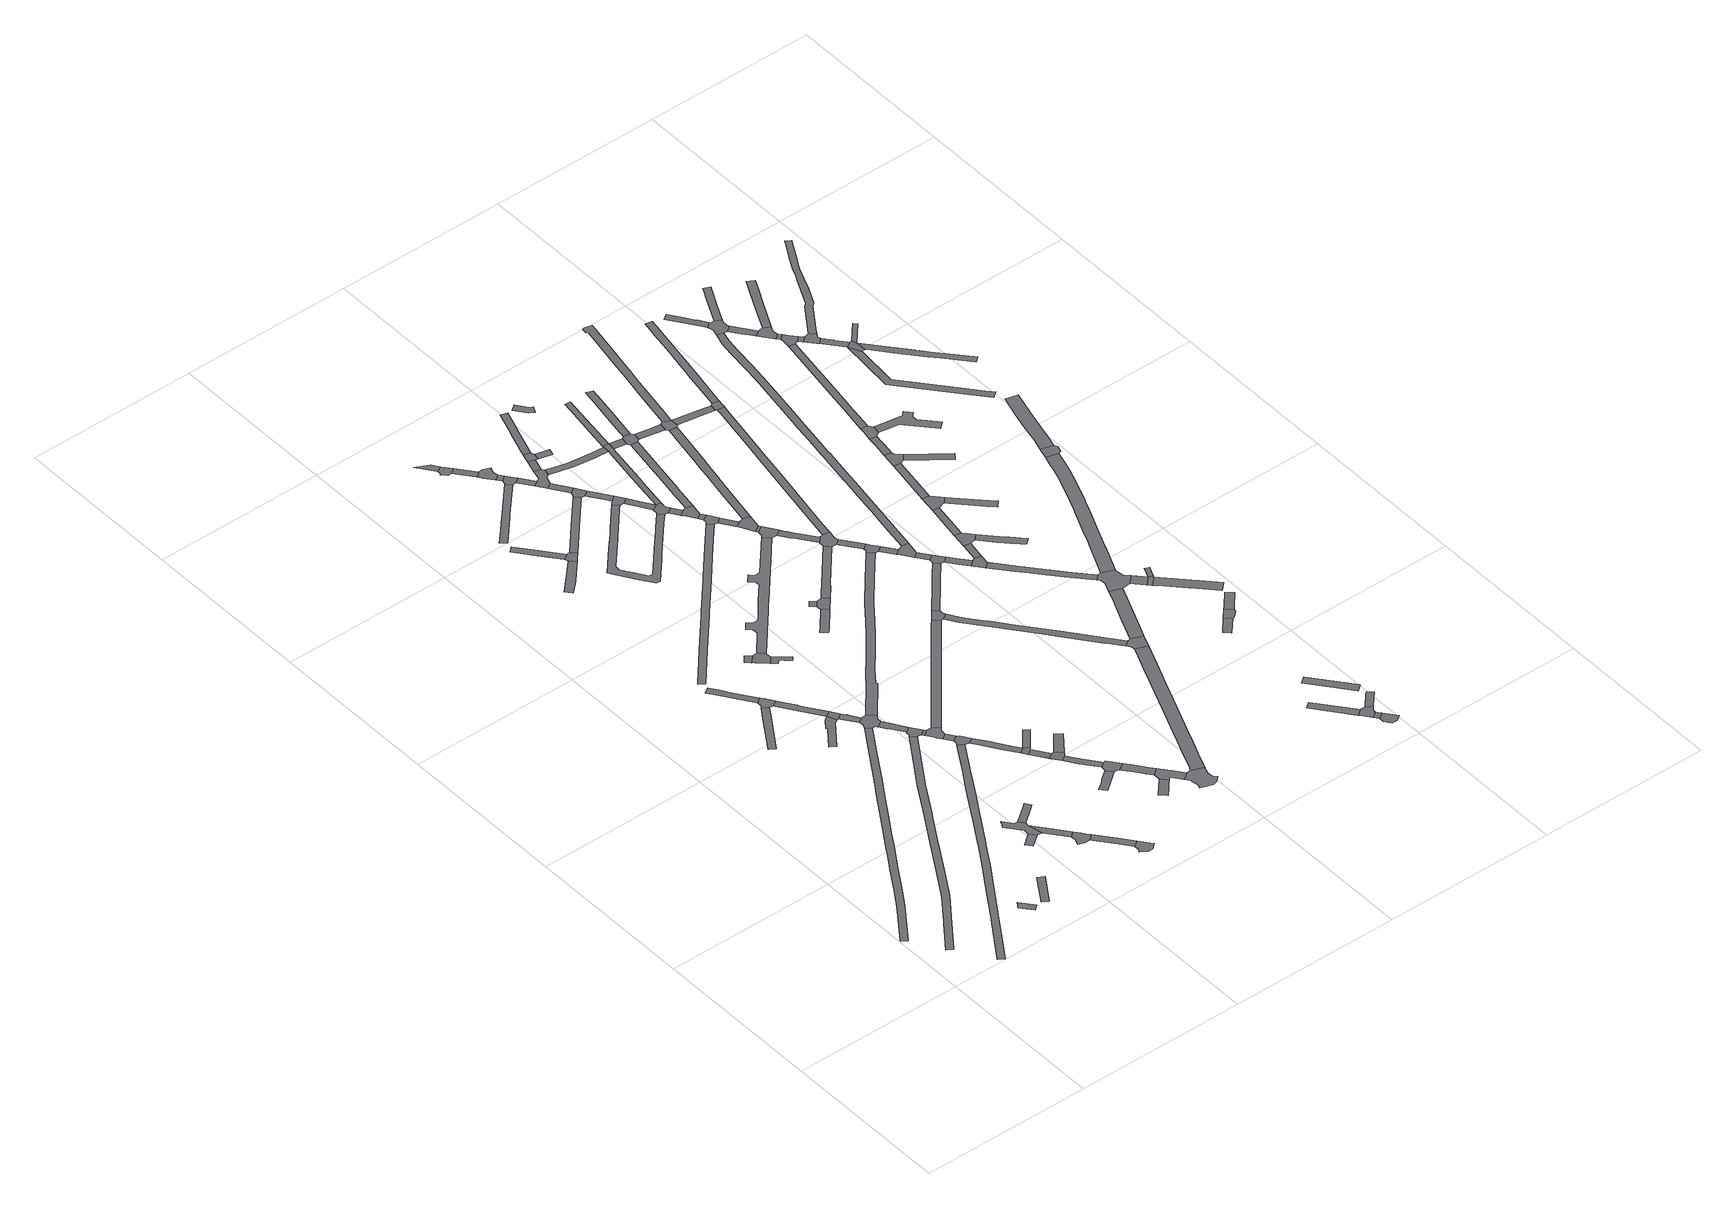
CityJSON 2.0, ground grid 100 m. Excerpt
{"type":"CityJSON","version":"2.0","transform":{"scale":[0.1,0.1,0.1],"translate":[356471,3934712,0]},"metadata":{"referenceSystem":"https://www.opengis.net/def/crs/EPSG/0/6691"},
"CityObjects":{
"road1":{"type":"Road","attributes":{"RoadStructureAttribute.sectionType":"1"},"geometry":[{"type":"MultiSurface","lod":"1","boundaries":[[[0,1,2,3]]]}]},
"road2":{"type":"Road","attributes":{"RoadStructureAttribute.sectionType":"1"},"geometry":[{"type":"MultiSurface","lod":"1","boundaries":[[[4,5,6,7,8,9,10,11,12,13,14,15,16,17,18,19,20,21,22,23,24,25,26,27,28,29,30,31,32,33,34]]]}]},
"road3":{"type":"Road","attributes":{"RoadStructureAttribute.sectionType":"1"},"geometry":[{"type":"MultiSurface","lod":"1","boundaries":[[[35,36,37,38,39,40,41,42,43,44,45,46,47,48,49,50,51,52,53,54,55,56,57,58,59,60]]]}]},
"road4":{"type":"Road","attributes":{"RoadStructureAttribute.sectionType":"1"},"geometry":[{"type":"MultiSurface","lod":"1","boundaries":[[[61,62,63,64]]]}]},
"road5":{"type":"Road","attributes":{"RoadStructureAttribute.sectionType":"1"},"geometry":[{"type":"MultiSurface","lod":"1","boundaries":[[[65,66,67,68,69,70,71,72,73,74,75,76,77,78,79,80,81,82,83,84,85,86,87,88,89,90,91,92]]]}]},
"road6":{"type":"Road","attributes":{"RoadStructureAttribute.sectionType":"1"},"geometry":[{"type":"MultiSurface","lod":"1","boundaries":[[[93,94,95,96,97,98]]]}]},
"road7":{"type":"Road","geometry":[{"type":"MultiSurface","lod":"1","boundaries":[[[99,100,101,102,103]]]}]},
"road8":{"type":"Road","geometry":[{"type":"MultiSurface","lod":"1","boundaries":[[[104,105,106,107,108,109,103,102,110,111,112,113]]]}]},
"road9":{"type":"Road","attributes":{"RoadStructureAttribute.sectionType":"1"},"geometry":[{"type":"MultiSurface","lod":"1","boundaries":[[[114,115,116,117,118,119,120,121,122,123,124,125]]]}]},
"road10":{"type":"Road","attributes":{"RoadStructureAttribute.sectionType":"1"},"geometry":[{"type":"MultiSurface","lod":"1","boundaries":[[[126,127,128,112,111,129,130]]]}]},
"road11":{"type":"Road","geometry":[{"type":"MultiSurface","lod":"1","boundaries":[[[131,132,133,134,135,136,137,138]]]}]},
"road12":{"type":"Road","geometry":[{"type":"MultiSurface","lod":"1","boundaries":[[[139,140,141,142,143,125,124,144,145,93,98,146]]]}]},
"road13":{"type":"Road","geometry":[{"type":"MultiSurface","lod":"1","boundaries":[[[147,148,149,150,104,113]]]}]},
"road14":{"type":"Road","geometry":[{"type":"MultiSurface","lod":"1","boundaries":[[[151,152,153,154,155,156,157,126,130]]]}]},
"road15":{"type":"Road","attributes":{"RoadStructureAttribute.sectionType":"1"},"geometry":[{"type":"MultiSurface","lod":"1","boundaries":[[[158,159,160,161,162,139,146,163,138]]]}]},
"road16":{"type":"Road","attributes":{"RoadStructureAttribute.sectionType":"1"},"geometry":[{"type":"MultiSurface","lod":"1","boundaries":[[[164,165,155,154,166,167,168]]]}]},
"road17":{"type":"Road","geometry":[{"type":"MultiSurface","lod":"1","boundaries":[[[137,169,170,158,138]]]}]},
"road18":{"type":"Road","attributes":{"RoadStructureAttribute.sectionType":"1"},"geometry":[{"type":"MultiSurface","lod":"1","boundaries":[[[171,172,173,174,175,176,170,169]]]}]},
"road19":{"type":"Road","geometry":[{"type":"MultiSurface","lod":"1","boundaries":[[[177,178,164,168,179,180,181,182]]]}]},
"road20":{"type":"Road","geometry":[{"type":"MultiSurface","lod":"1","boundaries":[[[183,184,185,173,172,186,187,4,34,188,189,190]]]}]},
"road21":{"type":"Road","attributes":{"RoadStructureAttribute.sectionType":"1"},"geometry":[{"type":"MultiSurface","lod":"1","boundaries":[[[189,191,192,193,194,195,196,197,190]]]}]},
"road22":{"type":"Road","geometry":[{"type":"MultiSurface","lod":"1","boundaries":[[[198,199,200,201,202,203,204]]]}]},
"road23":{"type":"Road","geometry":[{"type":"MultiSurface","lod":"1","boundaries":[[[205,206,47,46,207,208,209,195,194]]]}]},
"road24":{"type":"Road","attributes":{"RoadStructureAttribute.sectionType":"1"},"geometry":[{"type":"MultiSurface","lod":"1","boundaries":[[[210,211,212,213,214,215,216,217]]]}]},
"road25":{"type":"Road","attributes":{"RoadStructureAttribute.sectionType":"1"},"geometry":[{"type":"MultiSurface","lod":"1","boundaries":[[[208,207,218,219]]]}]},
"road26":{"type":"Road","geometry":[{"type":"MultiSurface","lod":"1","boundaries":[[[220,221,222,223,198,204,224,225,226,227,228]]]}]},
"road27":{"type":"Road","geometry":[{"type":"MultiSurface","lod":"1","boundaries":[[[218,229,230,231,232,233,234,235,219]]]}]},
"road28":{"type":"Road","attributes":{"RoadStructureAttribute.sectionType":"1"},"geometry":[{"type":"MultiSurface","lod":"1","boundaries":[[[236,237,232,231]]]}]},
"road29":{"type":"Road","attributes":{"RoadStructureAttribute.sectionType":"1"},"geometry":[{"type":"MultiSurface","lod":"1","boundaries":[[[238,239,240,241,242,243,244]]]}]},
"road30":{"type":"Road","geometry":[{"type":"MultiSurface","lod":"1","boundaries":[[[245,246,247,237,236,248,249,92,91,250,251]]]}]},
"road31":{"type":"Road","geometry":[{"type":"MultiSurface","lod":"1","boundaries":[[[227,252,253,254,255,256,257,228]]]}]},
"road32":{"type":"Road","attributes":{"RoadStructureAttribute.sectionType":"1"},"geometry":[{"type":"MultiSurface","lod":"1","boundaries":[[[258,259,260,261,262,245,251,263,264,265,266,267,268]]]}]},
"road33":{"type":"Road","geometry":[{"type":"MultiSurface","lod":"1","boundaries":[[[269,270,271,242,241,272,210,217]]]}]},
"road34":{"type":"Road","geometry":[{"type":"MultiSurface","lod":"1","boundaries":[[[268,267,273,274,275]]]}]},
"road35":{"type":"Road","attributes":{"RoadStructureAttribute.sectionType":"1"},"geometry":[{"type":"MultiSurface","lod":"1","boundaries":[[[276,277,278,274,273]]]}]},
"road36":{"type":"Road","attributes":{"RoadStructureAttribute.sectionType":"1"},"geometry":[{"type":"MultiSurface","lod":"1","boundaries":[[[279,280,281,282,283,284,285,286,287,288,289,290,291,292,293,294]]]}]},
"road37":{"type":"Road","geometry":[{"type":"MultiSurface","lod":"1","boundaries":[[[295,296,297,298,299,300,301,302,303]]]}]},
"road38":{"type":"Road","attributes":{"RoadStructureAttribute.sectionType":"1"},"geometry":[{"type":"MultiSurface","lod":"1","boundaries":[[[304,305,306,307,308,309,310,311,312]]]}]},
"road39":{"type":"Road","geometry":[{"type":"MultiSurface","lod":"1","boundaries":[[[277,313,314,315,316,317,318,319,278]]]}]},
"road40":{"type":"Road","geometry":[{"type":"MultiSurface","lod":"1","boundaries":[[[320,321,322,323,268,275]]]}]},
"road41":{"type":"Road","attributes":{"RoadStructureAttribute.sectionType":"1"},"geometry":[{"type":"MultiSurface","lod":"1","boundaries":[[[324,325,326,317,316,327,328,329]]]}]},
"road42":{"type":"Road","attributes":{"RoadStructureAttribute.sectionType":"1"},"geometry":[{"type":"MultiSurface","lod":"1","boundaries":[[[330,331,332,333]]]}]},
"road43":{"type":"Road","geometry":[{"type":"MultiSurface","lod":"1","boundaries":[[[334,335,319,318]]]}]},
"road44":{"type":"Road","geometry":[{"type":"MultiSurface","lod":"1","boundaries":[[[328,336,337,303,302,338,339,340,341,329]]]}]},
"road45":{"type":"Road","geometry":[{"type":"MultiSurface","lod":"1","boundaries":[[[342,343,344,330,333,345,346,347,348]]]}]},
"road46":{"type":"Road","geometry":[{"type":"MultiSurface","lod":"1","boundaries":[[[349,350,351,352,353,354,355,356,357,358]]]}]},
"road47":{"type":"Road","attributes":{"RoadStructureAttribute.sectionType":"1"},"geometry":[{"type":"MultiSurface","lod":"1","boundaries":[[[359,360,271,270,361,362,363,364]]]}]},
"road48":{"type":"Road","attributes":{"RoadStructureAttribute.sectionType":"1"},"geometry":[{"type":"MultiSurface","lod":"1","boundaries":[[[342,365,366,367,368,343]]]}]},
"road49":{"type":"Road","attributes":{"RoadStructureAttribute.sectionType":"1"},"geometry":[{"type":"MultiSurface","lod":"1","boundaries":[[[369,370,371,372,373,374,339,338]]]}]},
"road50":{"type":"Road","attributes":{"RoadStructureAttribute.sectionType":"1"},"geometry":[{"type":"MultiSurface","lod":"1","boundaries":[[[375,376,377,378,379,380,381,382,383,384,385,386,387,388,389,390,391,392,393,394,395,396,397,398,399,400,401,402,403,404]]]}]},
"road51":{"type":"Road","attributes":{"RoadStructureAttribute.sectionType":"1"},"geometry":[{"type":"MultiSurface","lod":"1","boundaries":[[[405,406,407,235,234,408,409,410,411]]]}]},
"road52":{"type":"Road","geometry":[{"type":"MultiSurface","lod":"1","boundaries":[[[412,413,414,415,367,366,416,417]]]}]},
"road53":{"type":"Road","attributes":{"RoadStructureAttribute.sectionType":"1"},"geometry":[{"type":"MultiSurface","lod":"1","boundaries":[[[418,419,420,421,422,423,424,425,426,427,428,429,430,431,432,433,434,222,221,435,436,437,438,439,440,441,442]]]}]},
"road54":{"type":"Road","attributes":{"RoadStructureAttribute.sectionType":"1"},"geometry":[{"type":"MultiSurface","lod":"1","boundaries":[[[443,412,417,444]]]}]},
"road55":{"type":"Road","geometry":[{"type":"MultiSurface","lod":"1","boundaries":[[[445,446,447,372,371,349,358,448,449,450,451]]]}]},
"road56":{"type":"Road","attributes":{"RoadStructureAttribute.sectionType":"1"},"geometry":[{"type":"MultiSurface","lod":"1","boundaries":[[[452,453,454,455,456,457]]]}]},
"road57":{"type":"Road","geometry":[{"type":"MultiSurface","lod":"1","boundaries":[[[458,459,460,461,443,444,462,304,312]]]}]},
"road58":{"type":"Road","attributes":{"RoadStructureAttribute.sectionType":"1"},"geometry":[{"type":"MultiSurface","lod":"1","boundaries":[[[184,463,464,465,466,467,468,469,470,471,472,473,474,475,476,477,478,479,480,481,482,483,484,185]]]}]},
"road59":{"type":"Road","attributes":{"RoadStructureAttribute.sectionType":"1"},"geometry":[{"type":"MultiSurface","lod":"1","boundaries":[[[485,459,458,486,487]]]}]},
"road60":{"type":"Road","geometry":[{"type":"MultiSurface","lod":"1","boundaries":[[[488,489,490,491,492,493,494,495,445,451,496,497,498]]]}]},
"road61":{"type":"Road","geometry":[{"type":"MultiSurface","lod":"1","boundaries":[[[499,500,501,502]]]}]},
"road62":{"type":"Road","attributes":{"RoadStructureAttribute.sectionType":"1"},"geometry":[{"type":"MultiSurface","lod":"1","boundaries":[[[503,504,505,506]]]}]},
"road63":{"type":"Road","geometry":[{"type":"MultiSurface","lod":"1","boundaries":[[[507,508,485,487,509,506,505,510,511,512,513]]]}]},
"road64":{"type":"Road","geometry":[{"type":"MultiSurface","lod":"1","boundaries":[[[514,515,499,502,452,457]]]}]},
"road65":{"type":"Road","geometry":[{"type":"MultiSurface","lod":"1","boundaries":[[[363,516,517,518,504,503,519,364]]]}]},
"road66":{"type":"Road","attributes":{"RoadStructureAttribute.sectionType":"1"},"geometry":[{"type":"MultiSurface","lod":"1","boundaries":[[[520,521,517,516,522]]]}]},
"road67":{"type":"Road","attributes":{"RoadStructureAttribute.sectionType":"1"},"geometry":[{"type":"MultiSurface","lod":"1","boundaries":[[[523,524,507,513]]]}]},
"road68":{"type":"Road","geometry":[{"type":"MultiSurface","lod":"1","boundaries":[[[525,526,520,522,375,404]]]}]},
"road69":{"type":"Road","geometry":[{"type":"MultiSurface","lod":"1","boundaries":[[[527,528,529,530,524,523,531]]]}]},
"road70":{"type":"Road","attributes":{"RoadStructureAttribute.sectionType":"1"},"geometry":[{"type":"MultiSurface","lod":"1","boundaries":[[[525,532,533,534,535,526]]]}]},
"road71":{"type":"Road","geometry":[{"type":"MultiSurface","lod":"1","boundaries":[[[536,537,538,534,533,539,389,388,540,541]]]}]},
"road72":{"type":"Road","attributes":{"RoadStructureAttribute.sectionType":"1"},"geometry":[{"type":"MultiSurface","lod":"1","boundaries":[[[542,543,544,527,531]]]}]},
"road73":{"type":"Road","attributes":{"RoadStructureAttribute.sectionType":"1"},"geometry":[{"type":"MultiSurface","lod":"1","boundaries":[[[540,545,546,547,541]]]}]},
"road74":{"type":"Road","attributes":{"RoadStructureAttribute.sectionType":"1"},"geometry":[{"type":"MultiSurface","lod":"1","boundaries":[[[548,549,550,547,546,551,552,553]]]}]},
"road75":{"type":"Road","attributes":{"RoadStructureAttribute.sectionType":"1"},"geometry":[{"type":"MultiSurface","lod":"1","boundaries":[[[554,555,515,514,556,557,558,559]]]}]},
"road76":{"type":"Road","geometry":[{"type":"MultiSurface","lod":"1","boundaries":[[[548,553,560,561]]]}]},
"road77":{"type":"Road","attributes":{"RoadStructureAttribute.sectionType":"1"},"geometry":[{"type":"MultiSurface","lod":"1","boundaries":[[[562,563,564,565,566,512,511,567,568,569,570,571]]]}]},
"road78":{"type":"Road","attributes":{"RoadStructureAttribute.sectionType":"1"},"geometry":[{"type":"MultiSurface","lod":"1","boundaries":[[[572,573,574,529,528,575,576,577,578]]]}]},
"road79":{"type":"Road","geometry":[{"type":"MultiSurface","lod":"1","boundaries":[[[560,579,286,285,580,581,561]]]}]},
"road80":{"type":"Road","geometry":[{"type":"MultiSurface","lod":"1","boundaries":[[[582,583,584,585,586,587,588,411,410,589]]]}]},
"road81":{"type":"Road","attributes":{"RoadStructureAttribute.sectionType":"1"},"geometry":[{"type":"MultiSurface","lod":"1","boundaries":[[[580,590,591,592,581]]]}]},
"road82":{"type":"Road","attributes":{"RoadStructureAttribute.sectionType":"1"},"geometry":[{"type":"MultiSurface","lod":"1","boundaries":[[[593,594,595,534,538,596,597,598,599,600,601,602,562,571]]]}]},
"road83":{"type":"Road","geometry":[{"type":"MultiSurface","lod":"1","boundaries":[[[603,592,591,604,605,606,607]]]}]},
"road84":{"type":"Road","attributes":{"RoadStructureAttribute.sectionType":"1"},"geometry":[{"type":"MultiSurface","lod":"1","boundaries":[[[608,609,606,605,610]]]}]},
"road85":{"type":"Road","geometry":[{"type":"MultiSurface","lod":"1","boundaries":[[[611,442,441,612,613,608,610]]]}]},
"road86":{"type":"Road","attributes":{"RoadStructureAttribute.sectionType":"1"},"geometry":[{"type":"MultiSurface","lod":"1","boundaries":[[[614,615,616,617,618,619,620,621,622,623,624,625,626,627,628,495,494,629,630,631,632,633,634,635,636,637,638,639,640]]]}]},
"road87":{"type":"Road","attributes":{"RoadStructureAttribute.sectionType":"1"},"geometry":[{"type":"MultiSurface","lod":"1","boundaries":[[[612,641,642,643,644,645,646,647,648,649,613]]]}]},
"road88":{"type":"Road","attributes":{"RoadStructureAttribute.sectionType":"1"},"geometry":[{"type":"MultiSurface","lod":"1","boundaries":[[[650,651,652,653,654,655,656,657,658,659,660,661,550,549]]]}]},
"road89":{"type":"Road","attributes":{"RoadStructureAttribute.sectionType":"1"},"geometry":[{"type":"MultiSurface","lod":"1","boundaries":[[[662,663,664,665,666,667]]]}]},
"road90":{"type":"Road","geometry":[{"type":"MultiSurface","lod":"1","boundaries":[[[668,645,644,559,558,669,670,671,672,673]]]}]},
"road91":{"type":"Road","attributes":{"RoadStructureAttribute.sectionType":"1"},"geometry":[{"type":"MultiSurface","lod":"1","boundaries":[[[674,675,676,586,585,677,678,679]]]}]},
"road92":{"type":"Road","attributes":{"RoadStructureAttribute.sectionType":"1"},"geometry":[{"type":"MultiSurface","lod":"1","boundaries":[[[680,681,682,683,684,685,686,687,688,689,690,691,692,693,694,695,696,697,698,582,589]]]}]},
"road93":{"type":"Road","geometry":[{"type":"MultiSurface","lod":"1","boundaries":[[[699,600,599,700,701]]]}]},
"road94":{"type":"Road","attributes":{"RoadStructureAttribute.sectionType":"1"},"geometry":[{"type":"MultiSurface","lod":"1","boundaries":[[[702,670,669,703,704]]]}]},
"road95":{"type":"Road","attributes":{"RoadStructureAttribute.sectionType":"1"},"geometry":[{"type":"MultiSurface","lod":"1","boundaries":[[[705,706,707,708,602,601]]]}]},
"road96":{"type":"Road","geometry":[{"type":"MultiSurface","lod":"1","boundaries":[[[709,710,702,704,711,475,474,712,713]]]}]},
"road97":{"type":"Road","geometry":[{"type":"MultiSurface","lod":"1","boundaries":[[[701,700,656,655,714,715,716,717]]]}]},
"road98":{"type":"Road","attributes":{"RoadStructureAttribute.sectionType":"1"},"geometry":[{"type":"MultiSurface","lod":"1","boundaries":[[[718,719,720,721,722,723,724,725,726,727,728,729,603,607]]]}]},
"road99":{"type":"Road","attributes":{"RoadStructureAttribute.sectionType":"1"},"geometry":[{"type":"MultiSurface","lod":"1","boundaries":[[[712,730,731,732,713]]]}]},
"road100":{"type":"Road","geometry":[{"type":"MultiSurface","lod":"1","boundaries":[[[733,732,731,734,735,736,737,738,739]]]}]},
"road101":{"type":"Road","attributes":{"RoadStructureAttribute.sectionType":"1"},"geometry":[{"type":"MultiSurface","lod":"1","boundaries":[[[740,741,737,736]]]}]},
"road102":{"type":"Road","attributes":{"RoadStructureAttribute.sectionType":"1"},"geometry":[{"type":"MultiSurface","lod":"1","boundaries":[[[742,743,715,714,744,745]]]}]},
"road103":{"type":"Road","geometry":[{"type":"MultiSurface","lod":"1","boundaries":[[[746,747,748,749,741,740,750,674,679]]]}]},
"road104":{"type":"Road","attributes":{"RoadStructureAttribute.sectionType":"1"},"geometry":[{"type":"MultiSurface","lod":"1","boundaries":[[[716,751,752,753,754,755,756,757,758,759,760,717]]]}]},
"road105":{"type":"Road","geometry":[{"type":"MultiSurface","lod":"1","boundaries":[[[689,761,614,640,762,763,764,765,690]]]}]},
"road106":{"type":"Road","attributes":{"RoadStructureAttribute.sectionType":"1"},"geometry":[{"type":"MultiSurface","lod":"1","boundaries":[[[766,767,768,769,747,746]]]}]},
"road107":{"type":"Road","geometry":[{"type":"MultiSurface","lod":"1","boundaries":[[[770,771,772,768,767,773]]]}]},
"road108":{"type":"Road","geometry":[{"type":"MultiSurface","lod":"1","boundaries":[[[774,775,742,745,724,723,776,777]]]}]},
"road109":{"type":"Road","attributes":{"RoadStructureAttribute.sectionType":"1"},"geometry":[{"type":"MultiSurface","lod":"1","boundaries":[[[778,779,780,781,782,783,784,785,786,787,788,789,790,791,792,793,794,795,668,673]]]}]},
"road110":{"type":"Road","attributes":{"RoadStructureAttribute.sectionType":"1"},"geometry":[{"type":"MultiSurface","lod":"1","boundaries":[[[771,796,797,772]]]}]},
"road111":{"type":"Road","attributes":{"RoadStructureAttribute.sectionType":"1"},"geometry":[{"type":"MultiSurface","lod":"1","boundaries":[[[798,799,800,801]]]}]},
"road112":{"type":"Road","attributes":{"RoadStructureAttribute.sectionType":"1"},"geometry":[{"type":"MultiSurface","lod":"1","boundaries":[[[802,803,804,805,806,807,808,809,810,811,764,763]]]}]},
"road113":{"type":"Road","attributes":{"RoadStructureAttribute.sectionType":"1"},"geometry":[{"type":"MultiSurface","lod":"1","boundaries":[[[812,813,814,815,816,817,818,819,820,821,822,823,824,825,826,827,770,773]]]}]},
"road114":{"type":"Road","geometry":[{"type":"MultiSurface","lod":"1","boundaries":[[[828,829,797,796,830,831,832,833]]]}]},
"road115":{"type":"Road","attributes":{"RoadStructureAttribute.sectionType":"1"},"geometry":[{"type":"MultiSurface","lod":"1","boundaries":[[[834,835,836,837,774,777]]]}]},
"road116":{"type":"Road","geometry":[{"type":"MultiSurface","lod":"1","boundaries":[[[798,801,838,839,840,841,842,843,844]]]}]},
"road117":{"type":"Road","attributes":{"RoadStructureAttribute.sectionType":"1"},"geometry":[{"type":"MultiSurface","lod":"1","boundaries":[[[845,841,840,846,847]]]}]},
"road118":{"type":"Road","geometry":[{"type":"MultiSurface","lod":"1","boundaries":[[[846,848,849,850,851,847]]]}]},
"road119":{"type":"Road","attributes":{"RoadStructureAttribute.sectionType":"1"},"geometry":[{"type":"MultiSurface","lod":"1","boundaries":[[[832,852,853,833]]]}]},
"road120":{"type":"Road","attributes":{"RoadStructureAttribute.sectionType":"1"},"geometry":[{"type":"MultiSurface","lod":"1","boundaries":[[[854,855,856,857,858,859,860,861,862,863,864,865,866,867,868,869,831,830]]]}]},
"road121":{"type":"Road","attributes":{"RoadStructureAttribute.sectionType":"1"},"geometry":[{"type":"MultiSurface","lod":"1","boundaries":[[[870,871,872,873,874,875,876,877,878,879,880,881,882,883,884,885,886,887,888,889,890,891,892,775,774]]]}]},
"road122":{"type":"Road","attributes":{"RoadStructureAttribute.sectionType":"1"},"geometry":[{"type":"MultiSurface","lod":"1","boundaries":[[[893,894,895,896,897]]]}]},
"road123":{"type":"Road","attributes":{"RoadStructureAttribute.sectionType":"1"},"geometry":[{"type":"MultiSurface","lod":"1","boundaries":[[[898,899,900,844,843,901,902]]]}]},
"road124":{"type":"Road","geometry":[{"type":"MultiSurface","lod":"1","boundaries":[[[836,835,787,786,903,904,905]]]}]},
"road125":{"type":"Road","geometry":[{"type":"MultiSurface","lod":"1","boundaries":[[[853,852,906,907,908,909]]]}]},
"road126":{"type":"Road","geometry":[{"type":"MultiSurface","lod":"1","boundaries":[[[910,822,821,911,912,805,804,913,914,915,916,917]]]}]},
"road127":{"type":"Road","attributes":{"RoadStructureAttribute.sectionType":"1"},"geometry":[{"type":"MultiSurface","lod":"1","boundaries":[[[918,919,920,921]]]}]},
"road128":{"type":"Road","attributes":{"RoadStructureAttribute.sectionType":"1"},"geometry":[{"type":"MultiSurface","lod":"1","boundaries":[[[922,923,924,925,926,927,928,929,930,931,932,933,934,935,936,937,938,939,739,738,940,941,942,943,944,945,946,947,948,949,950,951,952,953,954,955,956]]]}]},
"road129":{"type":"Road","attributes":{"RoadStructureAttribute.sectionType":"1"},"geometry":[{"type":"MultiSurface","lod":"1","boundaries":[[[908,957,958,959,960,909]]]}]},
"road130":{"type":"Road","attributes":{"RoadStructureAttribute.sectionType":"1"},"geometry":[{"type":"MultiSurface","lod":"1","boundaries":[[[913,961,962,914]]]}]},
"road131":{"type":"Road","attributes":{"RoadStructureAttribute.sectionType":"1"},"geometry":[{"type":"MultiSurface","lod":"1","boundaries":[[[963,964,965,966,907,906]]]}]},
"road132":{"type":"Road","geometry":[{"type":"MultiSurface","lod":"1","boundaries":[[[967,962,961,968,969]]]}]},
"road133":{"type":"Road","geometry":[{"type":"MultiSurface","lod":"1","boundaries":[[[970,921,920,971,972,973]]]}]},
"road134":{"type":"Road","geometry":[{"type":"MultiSurface","lod":"1","boundaries":[[[967,974,975,976,977,962]]]}]},
"road135":{"type":"Road","geometry":[{"type":"MultiSurface","lod":"1","boundaries":[[[978,979,959,958,980,981,982,983]]]}]},
"road136":{"type":"Road","attributes":{"RoadStructureAttribute.sectionType":"1"},"geometry":[{"type":"MultiSurface","lod":"1","boundaries":[[[904,984,985,986,987,988,989,990,991,992,993,994,995,996,997,905]]]}]},
"road137":{"type":"Road","attributes":{"RoadStructureAttribute.sectionType":"1"},"geometry":[{"type":"MultiSurface","lod":"1","boundaries":[[[968,998,999,1000,1001,1002,1003,1004,1005,969]]]}]},
"road138":{"type":"Road","geometry":[{"type":"MultiSurface","lod":"1","boundaries":[[[1006,1007,1008,1009,970,973]]]}]},
"road139":{"type":"Road","attributes":{"RoadStructureAttribute.sectionType":"1"},"geometry":[{"type":"MultiSurface","lod":"1","boundaries":[[[1010,978,983,1011,1012,1013,1014]]]}]},
"road140":{"type":"Road","geometry":[{"type":"MultiSurface","lod":"1","boundaries":[[[1013,1015,1016,1017,1018,1019,1020,1021,1014]]]}]},
"road141":{"type":"Road","attributes":{"RoadStructureAttribute.sectionType":"1"},"geometry":[{"type":"MultiSurface","lod":"1","boundaries":[[[980,1022,1023,981]]]}]},
"road142":{"type":"Road","attributes":{"RoadStructureAttribute.sectionType":"1"},"geometry":[{"type":"MultiSurface","lod":"1","boundaries":[[[1024,1025,1026,1027,1028,1029,1030,1031,1032,1033,1034,1035,910,917,1036,1037,1038,1039,1040,1041,1042,1043,1044,1045,1046,1047,1048,1049,1050,1051]]]}]},
"road143":{"type":"Road","attributes":{"RoadStructureAttribute.sectionType":"1"},"geometry":[{"type":"MultiSurface","lod":"1","boundaries":[[[1015,1052,1053,1054,1055,1056,1057,1058,1059,1060,1061,1062,1063,1016]]]}]},
"road144":{"type":"Road","attributes":{"RoadStructureAttribute.sectionType":"1"},"geometry":[{"type":"MultiSurface","lod":"1","boundaries":[[[1064,1065,1066,1019,1018,1067,1068,1069]]]}]},
"road145":{"type":"Road","attributes":{"RoadStructureAttribute.sectionType":"1"},"geometry":[{"type":"MultiSurface","lod":"1","boundaries":[[[1070,1071,1072,1073,1074,1075,1076,1077,1078]]]}]},
"road146":{"type":"Road","geometry":[{"type":"MultiSurface","lod":"1","boundaries":[[[1079,1080,1081,1082,1083,1084,1078,1077,1085,922,956,1086]]]}]},
"road147":{"type":"Road","attributes":{"RoadStructureAttribute.sectionType":"1"},"geometry":[{"type":"MultiSurface","lod":"1","boundaries":[[[1087,1088,1089,1090,1091,1092,1093,1079,1086]]]}]},
"road148":{"type":"Road","geometry":[{"type":"MultiSurface","lod":"1","boundaries":[[[1094,1095,1096,1091,1090,1097,1098]]]}]},
"road149":{"type":"Road","attributes":{"RoadStructureAttribute.sectionType":"1"},"geometry":[{"type":"MultiSurface","lod":"1","boundaries":[[[1097,1099,1100,1098]]]}]},
"road150":{"type":"Road","geometry":[{"type":"MultiSurface","lod":"1","boundaries":[[[1099,1101,1064,1069,1102,1103,1104,1105,1100]]]}]},
"road151":{"type":"Road","attributes":{"RoadStructureAttribute.sectionType":"1"},"geometry":[{"type":"MultiSurface","lod":"1","boundaries":[[[1106,1107,1108,1109,1083,1082,1110,1111,1112,1113]]]}]},
"road152":{"type":"Road","geometry":[{"type":"MultiSurface","lod":"1","boundaries":[[[1050,1114,1115,1116,1117,1051]]]}]},
"road153":{"type":"Road","attributes":{"RoadStructureAttribute.sectionType":"1"},"geometry":[{"type":"MultiSurface","lod":"1","boundaries":[[[1118,1103,1102,1119]]]}]},
"road154":{"type":"Road","geometry":[{"type":"MultiSurface","lod":"1","boundaries":[[[1120,1121,1122,1123,1124,1125,1118,1119]]]}]},
"road155":{"type":"Road","attributes":{"RoadStructureAttribute.sectionType":"1"},"geometry":[{"type":"MultiSurface","lod":"1","boundaries":[[[1126,1127,1128,1129,1122,1121,1130]]]}]},
"road156":{"type":"Road","geometry":[{"type":"MultiSurface","lod":"1","boundaries":[[[1131,1132,1133,1134,1126,1130]]]}]},
"road157":{"type":"Road","attributes":{"RoadStructureAttribute.sectionType":"1"},"geometry":[{"type":"MultiSurface","lod":"1","boundaries":[[[1135,1136,1137,1138,1096,1095,1139,1140,1141,1142,1143]]]}]},
"road158":{"type":"Road","attributes":{"RoadStructureAttribute.sectionType":"1"},"geometry":[{"type":"MultiSurface","lod":"1","boundaries":[[[1116,1144,1145,1146,1147,1148,1149,1150,1151,1152,1153,1117]]]}]},
"road159":{"type":"Road","attributes":{"RoadStructureAttribute.sectionType":"1"},"geometry":[{"type":"MultiSurface","lod":"1","boundaries":[[[1154,1155,1156,1157,1158,1159,1160,1161,1162,1163,1164,1131,1130]]]}]},
"road160":{"type":"Road","attributes":{"RoadStructureAttribute.sectionType":"1"},"geometry":[{"type":"MultiSurface","lod":"1","boundaries":[[[1165,1166,1134,1133]]]}]},
"road161":{"type":"Road","attributes":{"RoadStructureAttribute.sectionType":"1"},"geometry":[{"type":"MultiSurface","lod":"1","boundaries":[[[1167,1168,1169,1170,1171,1172,1173,1174,1175,1176,1177,1178,1179,1180,1181,1182,1183,1184,1185,1186,1133,1132]]]}]},
"road162":{"type":"Road","attributes":{"RoadStructureAttribute.sectionType":"1"},"geometry":[{"type":"MultiSurface","lod":"1","boundaries":[[[1187,1188,1189,1190,1191,1192,1193,1194,1195,1196,1197,1198,1199,1200,1201,1202,1203,1204,1205,1125,1124]]]}]}
},
"vertices":[
[707,217,0],[644,292,0],[621,256,0],[677,191,0],
[891,1787,0],[777,1610,0],[675,1452,0],[610,1351,0],[523,1215,0],[478,1145,0],[396,1017,0],[379,991,0],[378,989,0],[306,877,0],[235,766,0],[188,694,0],[159,652,0],[100,569,0],[74,532,0],[8,439,0],[41,416,0],[107,509,0],[192,629,0],[221,671,0],[269,745,0],[339,855,0],[411,967,0],[413,969,0],[438,1009,0],[494,1097,0],[557,1193,0],[644,1329,0],[709,1430,0],[811,1589,0],[924,1765,0],
[291,379,0],[414,544,0],[424,560,0],[517,713,0],[597,844,0],[616,874,0],[621,884,0],[722,1049,0],[738,1074,0],[856,1268,0],[984,1463,0],[1056,1573,0],[1023,1595,0],[951,1485,0],[822,1290,0],[704,1095,0],[664,1031,0],[590,909,0],[587,904,0],[564,866,0],[483,734,0],[380,566,0],[268,415,0],[259,403,0],[141,245,0],[173,221,0],
[773,197,0],[874,354,0],[838,377,0],[738,219,0],
[1062,1227,0],[1006,1136,0],[966,1072,0],[870,915,0],[853,887,0],[774,760,0],[768,750,0],[739,703,0],[685,616,0],[581,458,0],[488,318,0],[376,149,0],[294,25,0],[327,3,0],[409,126,0],[521,296,0],[614,436,0],[719,594,0],[764,668,0],[804,733,0],[808,739,0],[904,894,0],[922,924,0],[1001,1051,0],[1064,1154,0],[1096,1206,0],[1201,1377,0],[1167,1398,0],
[593,2234,0],[550,2171,0],[421,1973,0],[454,1951,0],[584,2148,0],[627,2212,0],
[997,642,0],[948,603,0],[976,568,0],[1043,620,0],[1015,656,0],
[1031,757,0],[1011,760,0],[969,814,0],[958,792,0],[948,775,0],[1018,686,0],[1045,620,0],[1073,617,0],[1053,706,0],[1056,726,0],
[553,2417,0],[528,2455,0],[529,2456,0],[516,2476,0],[484,2522,0],[451,2501,0],[455,2494,0],[475,2464,0],[527,2387,0],[595,2286,0],[603,2274,0],[633,2299,0],
[1196,525,0],[1165,564,0],[1100,647,0],[1085,601,0],[1164,500,0],
[780,1960,0],[743,1912,0],[750,1906,0],[665,1796,0],[699,1771,0],[805,1913,0],[828,1924,0],[804,1976,0],
[682,2231,0],[675,2240,0],[649,2280,0],[646,2283,0],[636,2298,0],[602,2248,0],[598,2241,0],[648,2208,0],
[1147,795,0],[1166,811,0],[1144,844,0],[1123,827,0],
[1169,470,0],[1155,437,0],[1193,422,0],[1222,426,0],[1254,451,0],[1236,474,0],[1221,493,0],
[837,1999,0],[765,2105,0],[745,2135,0],[746,2138,0],[711,2188,0],[713,2111,0],
[1397,269,0],[1334,350,0],[1302,325,0],[1304,322,0],[1365,244,0],
[837,1928,0],[870,1950,0],
[846,1914,0],[900,1838,0],[931,1860,0],[893,1920,0],[890,1925,0],[889,1923,0],
[1453,198,0],[1448,204,0],[1366,214,0],[1355,198,0],[1391,172,0],[1422,173,0],
[990,1807,0],[1003,1822,0],[958,1860,0],[904,1831,0],[904,1808,0],[945,1765,0],[951,1755,0],[988,1779,0],
[960,1742,0],[980,1712,0],[981,1714,0],[1034,1634,0],[1067,1655,0],[1062,1664,0],[999,1763,0],
[807,2565,0],[790,2581,0],[778,2591,0],[745,2553,0],[756,2544,0],[758,2542,0],[773,2529,0],
[1034,1628,0],[1032,1609,0],[1078,1571,0],[1110,1593,0],[1085,1628,0],
[557,3701,0],[554,3698,0],[450,3594,0],[393,3536,0],[424,3502,0],[473,3547,0],[492,3565,0],[589,3672,0],
[1089,1557,0],[1120,1579,0],
[873,2533,0],[874,2534,0],[837,2566,0],[836,2566,0],[775,2528,0],[786,2517,0],[841,2466,0],[842,2466,0],[875,2503,0],
[1123,1508,0],[1122,1507,0],[1143,1478,0],[1175,1502,0],[1177,1532,0],[1189,1546,0],[1150,1578,0],
[1176,1432,0],[1208,1454,0],
[377,3939,0],[400,3910,0],[464,3830,0],[552,3722,0],[583,3747,0],[492,3860,0],[406,3966,0],
[1256,1391,0],[1220,1441,0],[1219,1439,0],[1176,1429,0],[1174,1409,0],[1221,1371,0],[1224,1370,0],
[872,2438,0],[889,2458,0],[913,2438,0],[944,2412,0],[960,2431,0],[929,2458,0],
[1402,1177,0],[1355,1244,0],[1336,1273,0],[1337,1274,0],[1302,1326,0],[1269,1305,0],[1268,1304,0],[1317,1233,0],[1367,1159,0],[1375,1149,0],[1406,1170,0],
[602,3687,0],[631,3718,0],[603,3748,0],[556,3716,0],
[1396,1117,0],[1428,1139,0],[1435,1147,0],
[1456,1030,0],[1458,1027,0],[1490,1049,0],
[664,2742,0],[835,2935,0],[851,2953,0],[1012,3134,0],[1019,3142,0],[1177,3320,0],[1293,3451,0],[1263,3477,0],[1147,3347,0],[1002,3183,0],[989,3168,0],[825,2984,0],[805,2962,0],[634,2769,0],[465,2578,0],[495,2552,0],
[1557,735,0],[1546,724,0],[1538,718,0],[1500,689,0],[1528,654,0],[1573,689,0],[1591,702,0],[1644,744,0],[1610,775,0],
[681,4350,0],[531,4189,0],[509,4165,0],[417,4067,0],[378,4025,0],[410,4000,0],[538,4137,0],[556,4157,0],[710,4322,0],
[1464,1018,0],[1465,1020,0],[1468,1015,0],[1498,972,0],[1529,992,0],[1546,1015,0],[1504,1048,0],
[1503,1231,0],[1520,1252,0],[1491,1276,0],[1420,1187,0],
[1631,852,0],[1579,923,0],[1537,979,0],[1547,901,0],[1618,809,0],[1647,831,0],
[518,4655,0],[488,4697,0],[413,4739,0],[486,4638,0],
[1629,1123,0],[1593,1154,0],
[1617,800,0],[1616,779,0],[1673,738,0],[1716,765,0],[1662,834,0],[1651,826,0],
[529,4581,0],[559,4605,0],[545,4622,0],[485,4621,0],[485,4615,0],[479,4609,0],[508,4582,0],
[1781,557,0],[1741,512,0],[1739,510,0],[1701,468,0],[1703,466,0],[1737,432,0],[1775,475,0],[1776,477,0],[1792,494,0],[1816,522,0],
[738,3897,0],[737,3896,0],[761,3862,0],[767,3869,0],[912,4029,0],[881,4054,0],
[608,4482,0],[610,4480,0],[640,4503,0],[637,4507,0],
[1731,662,0],[1757,629,0],[1781,597,0],[1821,628,0],[1796,659,0],[1750,719,0],
[993,3889,0],[874,3757,0],[847,3726,0],[823,3700,0],[773,3645,0],[650,3510,0],[735,3377,0],[789,3294,0],[813,3293,0],[924,3416,0],[952,3446,0],[1068,3575,0],[1106,3617,0],[1151,3666,0],[1121,3692,0],[1051,3615,0],[1039,3601,0],[943,3495,0],[895,3442,0],[817,3357,0],[795,3359,0],[762,3410,0],[711,3489,0],[713,3519,0],[818,3635,0],[853,3673,0],[869,3691,0],[904,3730,0],[996,3833,0],[1023,3862,0],
[1646,2178,0],[1615,2142,0],[1525,2032,0],[1545,1978,0],[1669,2128,0],[1705,2172,0],[1671,2205,0],
[700,4426,0],[695,4456,0],[707,4491,0],[669,4504,0],[630,4452,0],[668,4402,0],
[1238,3025,0],[1208,3024,0],[1181,3048,0],[1148,3010,0],[1174,2988,0],[1179,2959,0],[1100,2870,0],[1075,2841,0],[1069,2834,0],[1008,2762,0],[1000,2753,0],[970,2753,0],[943,2778,0],[910,2741,0],[938,2715,0],[939,2685,0],[838,2567,0],[923,2591,0],[1039,2724,0],[1081,2772,0],[1112,2808,0],[1138,2837,0],[1332,3056,0],[1452,3190,0],[1413,3224,0],
[720,4399,0],[688,4375,0],
[1918,506,0],[1899,529,0],[1869,567,0],[1829,535,0],[1847,512,0],[1866,487,0],[1876,474,0],
[1295,2618,0],[1206,2515,0],[1182,2488,0],[1216,2459,0],[1234,2479,0],[1329,2588,0],
[730,4322,0],[761,4345,0],[758,4349,0],[739,4375,0],[686,4356,0],
[1159,2007,0],[1151,2015,0],[1212,2094,0],[1303,2200,0],[1330,2233,0],[1343,2248,0],[1380,2294,0],[1447,2378,0],[1528,2484,0],[1534,2491,0],[1649,2627,0],[1775,2773,0],[1741,2802,0],[1615,2656,0],[1493,2512,0],[1411,2405,0],[1351,2330,0],[1309,2277,0],[1272,2233,0],[1249,2207,0],[1138,2076,0],[1117,2045,0],
[819,4266,0],[743,4305,0],[788,4244,0],
[1964,352,0],[1992,360,0],[2020,387,0],[2000,408,0],[1997,437,0],[2007,464,0],[2013,480,0],[1943,508,0],[1895,448,0],[1904,399,0],[1896,377,0],
[1320,2678,0],[1291,2702,0],[1265,2673,0],[1294,2648,0],
[895,4087,0],[927,4109,0],[860,4209,0],[828,4187,0],
[856,4332,0],[839,4271,0],[814,4209,0],[876,4256,0],[894,4265,0],[904,4304,0],[894,4321,0],
[1384,2650,0],[1349,2679,0],
[934,4029,0],[966,4051,0],[959,4061,0],[892,4067,0],
[1043,3935,0],[1035,3948,0],[1013,3911,0],
[915,4395,0],[876,4406,0],
[1047,3860,0],[1079,3881,0],
[940,4430,0],[931,4448,0],[893,4460,0],[883,4430,0],[931,4391,0],
[1100,3776,0],[1130,3730,0],[1164,3749,0],[1129,3803,0],
[1188,3712,0],[1190,3720,0],[1193,3744,0],[1128,3700,0],[1174,3664,0],[1206,3685,0],
[951,4386,0],[1011,4371,0],[1023,4409,0],
[1203,3620,0],[1209,3611,0],[1241,3633,0],
[1290,3558,0],[1301,3624,0],[1263,3637,0],[1216,3600,0],[1217,3601,0],[1259,3538,0],
[1421,2762,0],[1375,2709,0],[1442,2716,0],[1453,2735,0],[1637,2947,0],[1609,2980,0],
[1275,3511,0],[1308,3531,0],
[1240,4250,0],[1167,4254,0],[1029,4272,0],[993,4281,0],[979,4285,0],[969,4246,0],[1012,4235,0],[1022,4233,0],[1163,4214,0],[1238,4210,0],
[950,4629,0],[946,4617,0],[906,4498,0],[984,4605,0],[992,4628,0],[1035,4755,0],[997,4768,0],
[1274,3489,0],[1315,3449,0],[1344,3473,0],
[1755,2194,0],[1745,2211,0],[1747,2228,0],[1747,2232,0],[1717,2258,0],[1692,2228,0],[1679,2213,0],[1719,2173,0],
[1367,3371,0],[1370,3366,0],[1403,3385,0],
[1234,4185,0],[1201,3983,0],[1180,3851,0],[1216,3884,0],[1229,3963,0],[1268,4208,0],[1270,4208,0],[1275,4253,0],[1274,4253,0],[1241,4258,0],
[1428,3391,0],[1381,3348,0],[1418,3281,0],[1456,3303,0],[1472,3383,0],
[1465,3290,0],[1462,3293,0],[1427,3265,0],
[1424,3235,0],[1481,3187,0],[1517,3210,0],
[2312,1390,0],[2276,1303,0],[2252,1245,0],[2218,1162,0],[2183,1080,0],[2180,1072,0],[2178,1067,0],[2136,966,0],[2076,824,0],[2043,744,0],[2034,722,0],[2006,656,0],[2003,650,0],[1963,550,0],[1956,531,0],[2053,579,0],[2071,622,0],[2101,694,0],[2106,707,0],[2219,976,0],[2240,1028,0],[2242,1031,0],[2250,1052,0],[2339,1263,0],[2343,1275,0],[2363,1323,0],[2380,1363,0],
[1523,3131,0],[1531,3120,0],[1602,3024,0],[1611,3012,0],[1640,3040,0],[1634,3049,0],[1551,3160,0],[1539,3179,0],[1538,3177,0],
[1327,3776,0],[1328,3778,0],[1345,3877,0],[1362,3976,0],[1377,4064,0],[1395,4172,0],[1355,4177,0],[1326,4002,0],[1322,3982,0],[1309,3904,0],[1288,3785,0],[1284,3759,0],
[1066,4756,0],[1116,4686,0],[1144,4672,0],[1163,4708,0],[1144,4719,0],[1099,4780,0],
[1661,3046,0],[1667,2946,0],[1699,2969,0],[1694,2975,0],[1693,3002,0],[1700,3039,0],
[1945,2529,0],[1889,2463,0],[1838,2403,0],[1869,2377,0],[1888,2400,0],[1976,2503,0],
[1758,2112,0],[1765,2102,0],[1845,2001,0],[1883,1954,0],[1936,1887,0],[2016,1785,0],[2079,1707,0],[2225,1517,0],[2228,1519,0],[2291,1436,0],[2324,1461,0],[2259,1544,0],[2110,1732,0],[2038,1823,0],[1967,1913,0],[1884,2017,0],[1877,2026,0],[1830,2085,0],[1790,2135,0],
[1318,4245,0],[1344,4195,0],[1351,4239,0],
[1782,2855,0],[1712,2885,0],[1751,2832,0],
[1330,4619,0],[1311,4622,0],[1297,4623,0],[1297,4622,0],
[1817,2806,0],[1794,2838,0],[1750,2812,0],[1795,2771,0],[1826,2795,0],
[1412,4182,0],[1419,4227,0],[1407,4244,0],[1368,4250,0],
[1518,3622,0],[1520,3632,0],[1538,3726,0],[1553,3803,0],[1565,3862,0],[1617,4130,0],[1572,4139,0],[1563,4091,0],[1520,3869,0],[1508,3808,0],[1499,3758,0],[1474,3630,0],
[1797,2769,0],[1851,2697,0],[1882,2720,0],
[1892,2723,0],[1866,2677,0],[1891,2643,0],[1907,2621,0],[1938,2646,0],[1951,2722,0],[1911,2729,0],
[1953,2559,0],[1985,2582,0],
[1569,4200,0],[1498,4213,0],[1465,4173,0],[1561,4155,0],
[1996,2502,0],[2028,2526,0],[2026,2528,0],[2026,2526,0],[1953,2539,0],
[1420,4319,0],[1434,4403,0],[1457,4533,0],[1471,4611,0],[1450,4619,0],[1433,4625,0],[1432,4619,0],[1417,4540,0],[1395,4410,0],[1374,4286,0],
[2309,1412,0],[2380,1364,0],[2410,1436,0],[2344,1464,0],[2343,1464,0],
[2040,2440,0],[2081,2392,0],[2113,2419,0],[2071,2469,0],
[2161,2363,0],[2171,2419,0],[2131,2425,0],[2128,2335,0],
[1628,4192,0],[1586,4210,0],[1617,4134,0],[1629,4144,0],
[1713,3110,0],[1740,3257,0],[1786,3501,0],[1803,3592,0],[1824,3706,0],[1837,3773,0],[1842,3802,0],[1892,4070,0],[1897,4099,0],[1857,4106,0],[1852,4078,0],[1803,3809,0],[1797,3777,0],[1780,3688,0],[1764,3603,0],[1746,3508,0],[1701,3264,0],[1666,3073,0],
[2189,2526,0],[2149,2532,0],
[2889,322,0],[2726,527,0],[2690,499,0],[2854,294,0],
[2442,1512,0],[2513,1674,0],[2557,1778,0],[2490,1807,0],[2470,1758,0],[2456,1725,0],[2446,1703,0],[2441,1692,0],[2389,1572,0],[2376,1541,0],
[2131,2333,0],[2154,2306,0],[2159,2299,0],[2225,2222,0],[2261,2180,0],[2317,2114,0],[2322,2109,0],[2328,2102,0],[2391,2031,0],[2497,1912,0],[2526,1938,0],[2439,2036,0],[2352,2134,0],[2284,2216,0],[2279,2221,0],[2169,2353,0],
[2164,2618,0],[2163,2617,0],[2219,2531,0],[2253,2561,0],[2204,2616,0],[2164,2623,0],
[1805,4116,0],[1844,4109,0],[1851,4148,0],[1810,4156,0],
[2873,270,0],[2892,247,0],[2901,234,0],[2933,259,0],[2935,278,0],[2949,294,0],[2919,321,0],
[2941,249,0],[2922,208,0],[2954,233,0],
[2919,177,0],[2946,141,0],[2978,139,0],[3009,163,0],
[2240,2831,0],[2201,2838,0],
[2295,2447,0],[2297,2445,0],[2345,2396,0],[2356,2385,0],[2380,2363,0],[2402,2343,0],[2434,2371,0],[2405,2400,0],[2388,2416,0],[2377,2427,0],[2377,2428,0],[2375,2430,0],[2366,2439,0],[2353,2452,0],[2329,2475,0],[2328,2476,0],
[1630,4205,0],[1636,4236,0],[1662,4372,0],[1672,4425,0],[1689,4514,0],[1701,4577,0],[1709,4614,0],[1725,4698,0],[1737,4762,0],[1775,4958,0],[1782,4994,0],[1738,5003,0],[1726,5000,0],[1721,4968,0],[1731,4966,0],[1694,4770,0],[1686,4731,0],[1664,4615,0],[1659,4585,0],[1638,4477,0],[1619,4381,0],[1614,4354,0],[1587,4213,0],
[3001,471,0],[2826,689,0],[2791,661,0],[2971,436,0],[3006,464,0],
[2996,406,0],[2978,387,0],[2926,329,0],[2955,301,0],[3025,378,0],
[1902,4125,0],[1906,4150,0],[1867,4158,0],
[2278,2845,0],[2310,2876,0],[2257,2931,0],[2217,2938,0],
[2547,1940,0],[2510,1897,0],[2515,1865,0],[2607,1787,0],[2651,1829,0],[2623,1858,0],[2614,1906,0],[2616,1910,0],
[2729,1205,0],[2763,1175,0],[2834,1255,0],[2800,1286,0],
[2213,4543,0],[2192,4473,0],[2180,4391,0],[2162,4254,0],[2149,4159,0],[2139,4098,0],[2122,3999,0],[2094,3832,0],[2080,3745,0],[2062,3635,0],[2043,3521,0],[2040,3502,0],[2013,3340,0],[1995,3235,0],[1993,3222,0],[1970,3080,0],[1962,3030,0],[1933,2860,0],[1973,2855,0],[2001,3023,0],[2028,3185,0],[2033,3214,0],[2060,3376,0],[2079,3493,0],[2082,3509,0],[2096,3593,0],[2120,3740,0],[2134,3824,0],[2162,3992,0],[2188,4151,0],[2196,4206,0],[2202,4247,0],[2220,4385,0],[2232,4467,0],[2251,4532,0],
[2262,2960,0],[2303,3211,0],[2264,3218,0],[2222,2967,0],
[2667,1725,0],[2710,1767,0],
[2431,2688,0],[2469,2651,0],[2500,2684,0],[2463,2719,0],
[2734,1756,0],[2686,1704,0],[2730,1747,0],
[2846,1337,0],[2846,1255,0],[2882,1288,0],[2884,1304,0],
[2749,1787,0],[2762,1817,0],[2737,1828,0],[2724,1798,0],
[2279,3309,0],[2272,3268,0],[2329,3222,0],[2357,3257,0],[2325,3282,0],[2319,3302,0],
[1909,4166,0],[1951,4391,0],[1967,4477,0],[1994,4623,0],[2024,4784,0],[2032,4827,0],[1993,4834,0],[1978,4754,0],[1975,4742,0],[1953,4620,0],[1927,4484,0],[1912,4401,0],[1911,4398,0],[1883,4244,0],
[2706,1685,0],[2817,1569,0],[2844,1541,0],[2930,1450,0],[2973,1492,0],[2887,1583,0],[2860,1611,0],[2749,1726,0],
[2904,1326,0],[2967,1399,0],[2930,1431,0],[2866,1360,0],
[2294,3397,0],[2330,3370,0],[2336,3407,0],[2342,3444,0],[2302,3450,0],
[2366,3461,0],[2377,3510,0],[2367,3521,0],[2357,3532,0],[2317,3539,0],[2313,3512,0],[2312,3507,0],
[2532,3061,0],[2559,3096,0],
[2870,2720,0],[2866,2706,0],[2844,2635,0],[2830,2598,0],[2776,2460,0],[2768,2440,0],[2750,2395,0],[2735,2362,0],[2671,2217,0],[2646,2159,0],[2637,2139,0],[2599,2055,0],[2655,1998,0],[2666,2023,0],[2684,2064,0],[2703,2109,0],[2751,2216,0],[2802,2333,0],[2816,2365,0],[2832,2404,0],[2835,2410,0],[2843,2431,0],[2899,2573,0],[2903,2585,0],[2914,2613,0],[2936,2685,0],[2959,2765,0],[2889,2785,0],
[2420,3452,0],[2484,3442,0],[2625,3287,0],[2662,3321,0],[2574,3417,0],[2575,3447,0],[2596,3468,0],[2562,3504,0],[2551,3493,0],[2543,3484,0],[2513,3488,0],[2428,3501,0],
[2434,4247,0],[2366,3834,0],[2346,3712,0],[2385,3707,0],[2405,3828,0],[2473,4241,0],
[2210,4691,0],[2210,4689,0],[2160,4762,0],[2118,4821,0],[2088,4800,0],[2129,4741,0],[2200,4637,0],[2216,4614,0],[2244,4640,0],
[2304,4554,0],[2300,4561,0],[2297,4594,0],[2307,4614,0],[2271,4632,0],[2251,4631,0],[2224,4583,0],[2272,4531,0],
[2316,4470,0],[2327,4454,0],[2342,4435,0],[2361,4410,0],[2392,4435,0],[2348,4493,0],[2348,4494,0],
[2448,4386,0],[2463,4417,0],[2423,4437,0],[2421,4333,0],[2452,4357,0],
[2438,4311,0],[2468,4336,0],
[2441,4292,0],[2491,4249,0],[2519,4275,0],[2501,4295,0],[2496,4301,0],
[2385,4858,0],[2382,4851,0],[2344,4777,0],[2276,4643,0],[2323,4646,0],[2380,4759,0],[2397,4793,0],[2421,4840,0],
[2977,2773,0],[2989,2812,0],[2978,2829,0],[2908,2850,0],
[2541,4251,0],[2512,4225,0],
[2558,4176,0],[2566,4166,0],[2595,4191,0],[2591,4212,0],[2605,4232,0],[2570,4256,0],
[2690,4077,0],[2682,4086,0],[2637,4138,0],[2639,4140,0],[2658,4058,0],
[2694,3986,0],[2714,3988,0],[2713,4050,0],[2703,4077,0],
[2584,4758,0],[2543,4677,0],[2523,4638,0],[2479,4549,0],[2502,4495,0],[2563,4617,0],[2570,4630,0],[2600,4690,0],[2624,4738,0],
[2998,2899,0],[3031,3039,0],[3046,3094,0],[3084,3234,0],[3014,3253,0],[2981,3132,0],[2962,3064,0],[2960,3056,0],[2929,2920,0],[2928,2918,0],
[2626,3718,0],[2664,3673,0],[2718,3608,0],[2852,3448,0],[2978,3297,0],[3011,3324,0],[2975,3367,0],[2858,3506,0],[2764,3619,0],[2725,3665,0],[2670,3732,0],
[2809,4158,0],[2791,4175,0],
[2736,3962,0],[2808,3876,0],[2920,3742,0],[2922,3743,0],[2964,3696,0],[3067,3579,0],[3078,3567,0],[3082,3561,0],[3110,3585,0],[3000,3710,0],[3002,3711,0],[2998,3715,0],[2951,3768,0],[2917,3808,0],[2916,3807,0],[2903,3823,0],[2904,3824,0],[2891,3840,0],[2847,3892,0],[2846,3891,0],
[2612,4244,0],[2719,4401,0],[2740,4418,0],[2788,4515,0],[2818,4587,0],[2851,4666,0],[2901,4756,0],[2946,4835,0],[2956,4853,0],[2927,4871,0],[2917,4853,0],[2857,4747,0],[2820,4682,0],[2802,4637,0],[2781,4593,0],[2753,4535,0],[2706,4442,0],[2689,4428,0],[2593,4288,0]
]}
